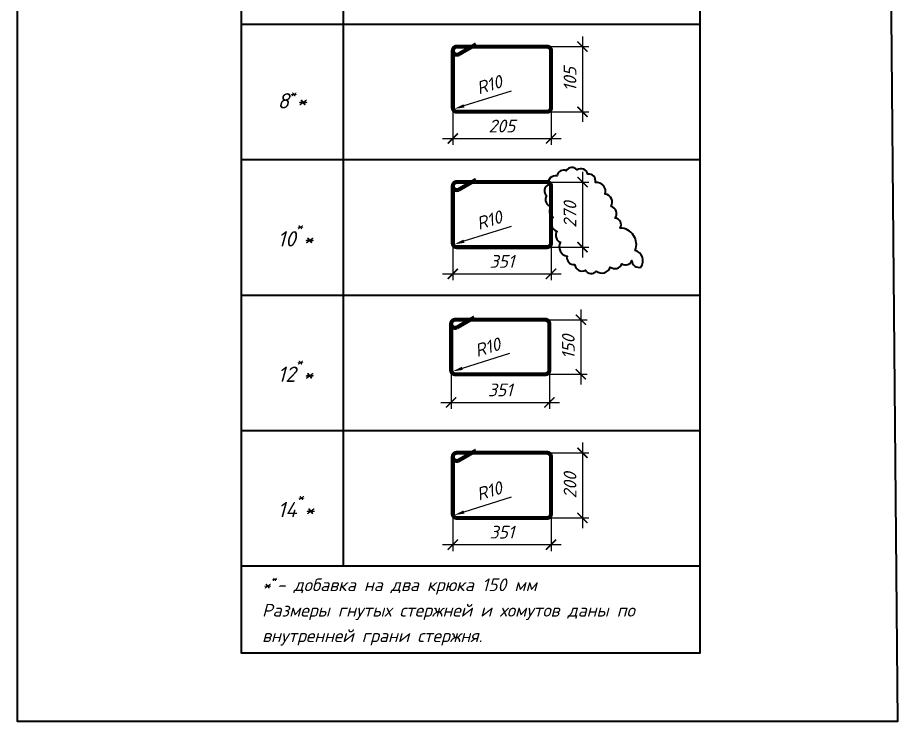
# Model space of a CAD drawing. Header units: millimetres. Extents: x -1807136 to 121189, y 23614 to 410608.
# Drawn here: x -23561 to -6285, y 38630 to 52452 of the extents above; entities that cross this region are included whole.
import ezdxf

# ---------------------------------------------------------------- set-up
doc = ezdxf.new("R2010")
doc.units = ezdxf.units.MM
doc.header["$PDMODE"] = 3
doc.layers.get('0').update_dxf_attribs({"lineweight": 5})
doc.layers.get('Defpoints').update_dxf_attribs({"lineweight": 0})
for name, color, linetype, lineweight in [('#Dimensions', 7, 'Continuous', 9), ('#Арматура', 152, 'Continuous', 30), ('k_ Рамка', 252, 'Continuous', 40)]:
    doc.layers.add(name, color=color, linetype=linetype, lineweight=lineweight)
doc.layers.add('NoPrint', color=18, linetype='Continuous', plot=False)
doc.styles.add('STEP PR', font='isocpeui.ttf')
doc.dimstyles.new('SPDS', dxfattribs={"dimscale": 10, "dimtxt": 2.5, "dimasz": 2, "dimexe": 1.25, "dimexo": 0.625, "dimtad": 1, "dimdec": 0, "dimrnd": 0.001, "dimtxsty": 'STEP PR', "dimblk": 'ARCHTICK', "dimcen": 2.5, "dimdle": 2, "dimclrd": 256, "dimclre": 256, "dimclrt": 7, "dimadec": 0, "dimazin": 2, "dimtfac": 0.75, "dimtdec": 0, "dimtmove": 1, "dimatfit": 3, "dimfxl": 1, "dimtolj": 1, "dimarcsym": 1})

# ---------------------------------------------------------------- blocks, each defined once
blk = doc.blocks.new('_ArchTick')
at = {"color": 0, "linetype": 'ByBlock', "const_width": 0.15}
blk.add_lwpolyline([(-0.5, -0.5), (0.5, 0.5)], dxfattribs=at)
blk = doc.blocks.new('*D598')
at = {"layer": '#Dimensions', "lineweight": -2, "transparency": 16777216}
for p, q in [((-15015, 48120), (-15015, 47294)), ((-13086, 48120), (-13086, 47294)), ((-15215, 47419), (-12886, 47419))]:
    blk.add_line(p, q, dxfattribs=at)
at = {"layer": 'Defpoints', "color": 0, "lineweight": 40, "transparency": 16777216}
for p in [(-15015, 48183), (-13086, 48183), (-13086, 47419)]:
    blk.add_point(p, dxfattribs=at)
at = {"layer": '#Dimensions', "lineweight": -2, "transparency": 16777216, "xscale": 200, "yscale": 200, "zscale": 200, "rotation": 180}
blk.add_blockref('_ArchTick', (-15015, 47419), dxfattribs=at)
at = {"layer": '#Dimensions', "lineweight": -2, "transparency": 16777216, "xscale": 200, "yscale": 200, "zscale": 200}
blk.add_blockref('_ArchTick', (-13086, 47419), dxfattribs=at)
at = {"layer": '#Dimensions', "transparency": 16777216, "insert": (-14050, 47664), "char_height": 250, "attachment_point": 5, "style": 'STEP PR'}
blk.add_mtext('\\A1;351', dxfattribs=at)
blk = doc.blocks.new('*D599')
at = {"layer": '#Dimensions', "lineweight": -2, "transparency": 16777216}
for p, q in [((-12468, 49423), (-12468, 47743)), ((-13327, 49223), (-12343, 49223)), ((-13327, 47943), (-12343, 47943))]:
    blk.add_line(p, q, dxfattribs=at)
at = {"layer": 'Defpoints', "color": 0, "lineweight": 40, "transparency": 16777216}
for p in [(-13389, 49223), (-13389, 47943), (-12468, 47943)]:
    blk.add_point(p, dxfattribs=at)
at = {"layer": '#Dimensions', "lineweight": -2, "transparency": 16777216, "xscale": 200, "yscale": 200, "zscale": 200}
for p, rotation in [((-12468, 49223), 90), ((-12468, 47943), 270)]:
    blk.add_blockref('_ArchTick', p, dxfattribs=dict(at, rotation=rotation))
at = {"layer": '#Dimensions', "transparency": 16777216, "insert": (-12714, 48583), "char_height": 250, "attachment_point": 5, "rotation": 90, "style": 'STEP PR'}
blk.add_mtext('\\A1;270', dxfattribs=at)
blk = doc.blocks.new('*D569')
at = {"layer": '#Dimensions', "lineweight": -2, "transparency": 16777216}
blk.add_line((-13871, 48351), (-14797, 48059), dxfattribs=at)
at = {"layer": '#Dimensions', "lineweight": 40, "transparency": 16777216}
blk.add_solid([(-14807, 48091), (-14787, 48028), (-14987, 47999)], dxfattribs=at)
at = {"layer": 'Defpoints', "color": 0, "lineweight": 40, "transparency": 16777216}
for p in [(-14987, 47999), (-14911, 48023)]:
    blk.add_point(p, dxfattribs=at)
at = {"layer": '#Dimensions', "transparency": 16777216, "insert": (-14300, 48473), "char_height": 250, "attachment_point": 5, "rotation": 17.5041, "style": 'STEP PR'}
blk.add_mtext('\\A1;R10', dxfattribs=at)
blk = doc.blocks.new('*D600')
at = {"layer": '#Dimensions', "lineweight": -2, "transparency": 16777216}
for p, q in [((-15015, 42802), (-15015, 41976)), ((-13086, 42802), (-13086, 41976)), ((-15215, 42101), (-12886, 42101))]:
    blk.add_line(p, q, dxfattribs=at)
at = {"layer": 'Defpoints', "color": 0, "lineweight": 40, "transparency": 16777216}
for p in [(-15015, 42865), (-13086, 42865), (-13086, 42101)]:
    blk.add_point(p, dxfattribs=at)
at = {"layer": '#Dimensions', "lineweight": -2, "transparency": 16777216, "xscale": 200, "yscale": 200, "zscale": 200, "rotation": 180}
blk.add_blockref('_ArchTick', (-15015, 42101), dxfattribs=at)
at = {"layer": '#Dimensions', "lineweight": -2, "transparency": 16777216, "xscale": 200, "yscale": 200, "zscale": 200}
blk.add_blockref('_ArchTick', (-13086, 42101), dxfattribs=at)
at = {"layer": '#Dimensions', "transparency": 16777216, "insert": (-14050, 42346), "char_height": 250, "attachment_point": 5, "style": 'STEP PR'}
blk.add_mtext('\\A1;351', dxfattribs=at)
blk = doc.blocks.new('*D601')
at = {"layer": '#Dimensions', "lineweight": -2, "transparency": 16777216}
for p, q in [((-12468, 44105), (-12468, 42425)), ((-13327, 43905), (-12343, 43905)), ((-13327, 42625), (-12343, 42625))]:
    blk.add_line(p, q, dxfattribs=at)
at = {"layer": 'Defpoints', "color": 0, "lineweight": 40, "transparency": 16777216}
for p in [(-13389, 43905), (-13389, 42625), (-12468, 42625)]:
    blk.add_point(p, dxfattribs=at)
at = {"layer": '#Dimensions', "lineweight": -2, "transparency": 16777216, "xscale": 200, "yscale": 200, "zscale": 200}
for p, rotation in [((-12468, 43905), 90), ((-12468, 42625), 270)]:
    blk.add_blockref('_ArchTick', p, dxfattribs=dict(at, rotation=rotation))
at = {"layer": '#Dimensions', "transparency": 16777216, "insert": (-12713, 43265), "char_height": 250, "attachment_point": 5, "rotation": 90, "style": 'STEP PR'}
blk.add_mtext('\\A1;200', dxfattribs=at)
blk = doc.blocks.new('*D570')
at = {"layer": '#Dimensions', "lineweight": -2, "transparency": 16777216}
blk.add_line((-13871, 43033), (-14797, 42741), dxfattribs=at)
at = {"layer": '#Dimensions', "lineweight": 40, "transparency": 16777216}
blk.add_solid([(-14807, 42773), (-14787, 42710), (-14987, 42681)], dxfattribs=at)
at = {"layer": 'Defpoints', "color": 0, "lineweight": 40, "transparency": 16777216}
for p in [(-14987, 42681), (-14911, 42705)]:
    blk.add_point(p, dxfattribs=at)
at = {"layer": '#Dimensions', "transparency": 16777216, "insert": (-14300, 43155), "char_height": 250, "attachment_point": 5, "rotation": 17.5041, "style": 'STEP PR'}
blk.add_mtext('\\A1;R10', dxfattribs=at)
blk = doc.blocks.new('*D602')
at = {"layer": '#Dimensions', "lineweight": -2, "transparency": 16777216}
for p, q in [((-15048, 45595), (-15048, 44769)), ((-13119, 45595), (-13119, 44769)), ((-15248, 44894), (-12919, 44894))]:
    blk.add_line(p, q, dxfattribs=at)
at = {"layer": 'Defpoints', "color": 0, "lineweight": 40, "transparency": 16777216}
for p in [(-15048, 45657), (-13119, 45657), (-13119, 44894)]:
    blk.add_point(p, dxfattribs=at)
at = {"layer": '#Dimensions', "lineweight": -2, "transparency": 16777216, "xscale": 200, "yscale": 200, "zscale": 200, "rotation": 180}
blk.add_blockref('_ArchTick', (-15048, 44894), dxfattribs=at)
at = {"layer": '#Dimensions', "lineweight": -2, "transparency": 16777216, "xscale": 200, "yscale": 200, "zscale": 200}
blk.add_blockref('_ArchTick', (-13119, 44894), dxfattribs=at)
at = {"layer": '#Dimensions', "transparency": 16777216, "insert": (-14084, 45139), "char_height": 250, "attachment_point": 5, "style": 'STEP PR'}
blk.add_mtext('\\A1;351', dxfattribs=at)
blk = doc.blocks.new('*D603')
at = {"layer": '#Dimensions', "lineweight": -2, "transparency": 16777216}
for p, q in [((-12501, 46718), (-12501, 45247)), ((-13360, 46518), (-12376, 46518)), ((-13360, 45447), (-12376, 45447))]:
    blk.add_line(p, q, dxfattribs=at)
at = {"layer": 'Defpoints', "color": 0, "lineweight": 40, "transparency": 16777216}
for p in [(-13422, 46518), (-13422, 45447), (-12501, 45447)]:
    blk.add_point(p, dxfattribs=at)
at = {"layer": '#Dimensions', "lineweight": -2, "transparency": 16777216, "xscale": 200, "yscale": 200, "zscale": 200}
for p, rotation in [((-12501, 46518), 90), ((-12501, 45447), 270)]:
    blk.add_blockref('_ArchTick', p, dxfattribs=dict(at, rotation=rotation))
at = {"layer": '#Dimensions', "transparency": 16777216, "insert": (-12746, 45983), "char_height": 250, "attachment_point": 5, "rotation": 90, "style": 'STEP PR'}
blk.add_mtext('\\A1;150\\P', dxfattribs=at)
blk = doc.blocks.new('*D571')
at = {"layer": '#Dimensions', "lineweight": -2, "transparency": 16777216}
blk.add_line((-13904, 45856), (-14830, 45563), dxfattribs=at)
at = {"layer": '#Dimensions', "lineweight": 40, "transparency": 16777216}
blk.add_solid([(-14840, 45595), (-14820, 45532), (-15021, 45503)], dxfattribs=at)
at = {"layer": 'Defpoints', "color": 0, "lineweight": 40, "transparency": 16777216}
for p in [(-15021, 45503), (-14944, 45527)]:
    blk.add_point(p, dxfattribs=at)
at = {"layer": '#Dimensions', "transparency": 16777216, "insert": (-14333, 45977), "char_height": 250, "attachment_point": 5, "rotation": 17.5041, "style": 'STEP PR'}
blk.add_mtext('\\A1;R10', dxfattribs=at)
blk = doc.blocks.new('*D635')
at = {"layer": '#Dimensions', "lineweight": -2, "transparency": 16777216}
for p, q in [((-15015, 50779), (-15015, 49953)), ((-13086, 50779), (-13086, 49953)), ((-15215, 50078), (-12886, 50078))]:
    blk.add_line(p, q, dxfattribs=at)
at = {"layer": 'Defpoints', "color": 0, "lineweight": 40, "transparency": 16777216}
for p in [(-15015, 50842), (-13086, 50842), (-13086, 50078)]:
    blk.add_point(p, dxfattribs=at)
at = {"layer": '#Dimensions', "lineweight": -2, "transparency": 16777216, "xscale": 200, "yscale": 200, "zscale": 200, "rotation": 180}
blk.add_blockref('_ArchTick', (-15015, 50078), dxfattribs=at)
at = {"layer": '#Dimensions', "lineweight": -2, "transparency": 16777216, "xscale": 200, "yscale": 200, "zscale": 200}
blk.add_blockref('_ArchTick', (-13086, 50078), dxfattribs=at)
at = {"layer": '#Dimensions', "transparency": 16777216, "insert": (-14050, 50323), "char_height": 250, "attachment_point": 5, "style": 'STEP PR'}
blk.add_mtext('\\A1;205', dxfattribs=at)
blk = doc.blocks.new('*D636')
at = {"layer": '#Dimensions', "lineweight": -2, "transparency": 16777216}
for p, q in [((-12468, 52082), (-12468, 50402)), ((-13327, 51882), (-12343, 51882)), ((-13327, 50602), (-12343, 50602))]:
    blk.add_line(p, q, dxfattribs=at)
at = {"layer": 'Defpoints', "color": 0, "lineweight": 40, "transparency": 16777216}
for p in [(-13389, 51882), (-13389, 50602), (-12468, 50602)]:
    blk.add_point(p, dxfattribs=at)
at = {"layer": '#Dimensions', "lineweight": -2, "transparency": 16777216, "xscale": 200, "yscale": 200, "zscale": 200}
for p, rotation in [((-12468, 51882), 90), ((-12468, 50602), 270)]:
    blk.add_blockref('_ArchTick', p, dxfattribs=dict(at, rotation=rotation))
at = {"layer": '#Dimensions', "transparency": 16777216, "insert": (-12713, 51242), "char_height": 250, "attachment_point": 5, "rotation": 90, "style": 'STEP PR'}
blk.add_mtext('\\A1;105', dxfattribs=at)
blk = doc.blocks.new('*D634')
at = {"layer": '#Dimensions', "lineweight": -2, "transparency": 16777216}
blk.add_line((-13871, 51010), (-14797, 50718), dxfattribs=at)
at = {"layer": '#Dimensions', "lineweight": 40, "transparency": 16777216}
blk.add_solid([(-14807, 50750), (-14787, 50687), (-14987, 50658)], dxfattribs=at)
at = {"layer": 'Defpoints', "color": 0, "lineweight": 40, "transparency": 16777216}
for p in [(-14987, 50658), (-14911, 50682)]:
    blk.add_point(p, dxfattribs=at)
at = {"layer": '#Dimensions', "transparency": 16777216, "insert": (-14300, 51132), "char_height": 250, "attachment_point": 5, "rotation": 17.5041, "style": 'STEP PR'}
blk.add_mtext('\\A1;R10', dxfattribs=at)

msp = doc.modelspace()

# ---------------------------------------------------------------- linework, layer by layer
at = {"layer": '#Арматура', "const_width": 80}
for points in [[(-15014.6, 51802.3), (-15014.6, 50682.3, 0.4142136), (-14934.6, 50602.3), (-13166.4, 50602.3, 0.4142136), (-13086.4, 50682.3), (-13086.4, 51802.3, 0.4142136), (-13166.4, 51882.3), (-14934.6, 51882.3, 0.4142136), (-15014.6, 51802.3, 0.4142136), (-14934.6, 51722.3, 0.0984914), (-14904, 51728.4), (-14557.6, 51928.4)], [(-15014.6, 49143.3), (-15014.6, 48023.3, 0.4142136), (-14934.6, 47943.3), (-13166.4, 47943.3, 0.4142136), (-13086.4, 48023.3), (-13086.4, 49143.3, 0.4142136), (-13166.4, 49223.3), (-14934.6, 49223.3, 0.4142136), (-15014.6, 49143.3, 0.4142136), (-14934.6, 49063.3, 0.0984914), (-14904, 49069.4), (-14557.6, 49269.4)], [(-15047.6, 46438.4), (-15047.6, 45527.4, 0.4142136), (-14967.6, 45447.4), (-13199.4, 45447.4, 0.4142136), (-13119.4, 45527.4), (-13119.4, 46438.4, 0.4142136), (-13199.4, 46518.4), (-14967.6, 46518.4, 0.4142136), (-15047.6, 46438.4, 0.4142136), (-14967.6, 46358.4, 0.0984914), (-14937, 46364.5), (-14590.6, 46564.5)], [(-15014.6, 43825.2), (-15014.6, 42705.2, 0.4142136), (-14934.6, 42625.2), (-13166.4, 42625.2, 0.4142136), (-13086.4, 42705.2), (-13086.4, 43825.2, 0.4142136), (-13166.4, 43905.2), (-14934.6, 43905.2, 0.4142136), (-15014.6, 43825.2, 0.4142136), (-14934.6, 43745.2, 0.0984914), (-14904, 43751.3), (-14557.6, 43951.3)]]:
    msp.add_lwpolyline(points, format="xyb", dxfattribs=at)
at = {"color": 3, "lineweight": 40}
msp.add_lwpolyline([(-23560.9, 73626.2), (-6596, 73626.2), (-6284.5, 38629.6), (-23560.9, 38629.6)], close=True, dxfattribs=at)
at = {"layer": 'k_ Рамка'}
msp.add_lwpolyline([(-19166, 70077.6), (-10166, 70077.6), (-10166, 39972.7), (-19166, 39972.7)], close=True, dxfattribs=at)
for points in [[(-17166, 70077.6), (-17166, 41684.9)], [(-19166, 52321), (-10166, 52321)], [(-19166, 49662), (-10166, 49662)], [(-19166, 47003), (-10166, 47003)], [(-19166, 44343.9), (-10166, 44343.9)], [(-19166, 41684.9), (-10166, 41684.9)], [(-19166, 41684.9), (-10166, 41684.9)], [(-19166, 41684.9), (-10166, 41684.9)], [(-19166, 41684.9), (-10166, 41684.9)]]:
    msp.add_lwpolyline(points, dxfattribs=at)
at = {"layer": 'NoPrint', "color": 3, "lineweight": 40}
msp.add_lwpolyline([(-11318.9, 47553.6, 0.5205671), (-11433, 47879.4, 0.5205671), (-11433, 47879.4, 0.5205671), (-11726.4, 48319.3, 0.5205671), (-11726.4, 48319.3, 0.5205671), (-11824.2, 48514.7, 0.5205671), (-11824.2, 48514.7, 0.5205671), (-11905.7, 48742.8, 0.5205671), (-11905.7, 48742.8, 0.5205671), (-12019.9, 48987.2, 0.5205671), (-12019.9, 48987.2, 0.5205671), (-12215.5, 49215.2, 0.5205671), (-12215.5, 49215.2, 0.5205671), (-12362.2, 49378.1, 0.5205671), (-12362.2, 49378.1, 0.5205671), (-12574.1, 49459.6, 0.5205671), (-12574.1, 49459.6, 0.5205671), (-12786, 49443.3, 0.5205671), (-12786, 49443.3, 0.5205671), (-12965.3, 49345.5, 0.5205671), (-12965.3, 49345.5, 0.5205671), (-13144.6, 49166.3, 0.5205671), (-13144.6, 49166.3, 0.5205671), (-13177.2, 48954.6, 0.5205671), (-13177.2, 48954.6, 0.5205671), (-13079.4, 48742.8, 0.5205671), (-13079.4, 48742.8, 0.5205671), (-13046.8, 48531, 0.5205671), (-13046.8, 48531, 0.5205671), (-12965.3, 48254.1, 0.5205671), (-12965.3, 48254.1, 0.5205671), (-12900.1, 48042.3, 0.5205671), (-12900.1, 48042.3, 0.5205671), (-12769.7, 47765.4, 0.5205671), (-12769.7, 47765.4, 0.5205671), (-12623, 47602.5, 0.5205671), (-12623, 47602.5, 0.5205671), (-12411.1, 47488.5, 0.5205671), (-12411.1, 47488.5, 0.5205671), (-12199.2, 47472.2, 0.5205671), (-12199.2, 47472.2, 0.5205671), (-11922, 47553.6, 0.5205671), (-11922, 47553.6, 0.5205671), (-11693.8, 47618.8, 0.5205671), (-11693.8, 47618.8, 0.5205671), (-11498.2, 47684, 0.5205671), (-11498.2, 47684, 0.5205671)], format="xyb", close=True, dxfattribs=at)

# ---------------------------------------------------------------- texts
at = {"layer": 'k_ Рамка', "color": 3, "char_height": 300, "width": 807.27, "attachment_point": 4, "line_spacing_factor": 1.2, "style": 'STEP PR'}
for s, insert in [('\\A1;8{\\H0.7x;\\S*^ ;}*', (-18456.1, 50868.4)), ('10{\\A1;\\H0.7x;\\S*^ ;}*', (-18456.1, 48209.3)), ('12{\\A1;\\H0.7x;\\S*^ ;}*', (-18456.1, 45550.3)), ('14{\\A1;\\H0.7x;\\S*^ ;}*', (-18456.1, 42891.3))]:
    msp.add_mtext(s, dxfattribs=dict(at, insert=insert))
at = {"layer": 'k_ Рамка', "insert": (-18760.5, 40821), "char_height": 250, "width": 7797.309, "attachment_point": 4, "line_spacing_factor": 1.2, "style": 'STEP PR'}
msp.add_mtext('\\A1;*{\\H0.7x;\\S*^ ;}- добавка на два крюка 150 мм\\PРазмеры гнутых стержней и хомутов даны по внутренней грани стержня. ', dxfattribs=at)

# ---------------------------------------------------------------- dimensions: what is measured, and where the dimension line sits
at = {"layer": '#Dimensions'}
for base, p1, p2, text, picture, middle in [((-12467.7, 50602.3), (-13389.2, 51882.3), (-13389.2, 50602.3), '105', '*D636', (-12712.7, 51242.3)), ((-12467.7, 47943.3), (-13389.2, 49223.3), (-13389.2, 47943.3), '270', '*D599', (-12714.3, 48583.3)), ((-12500.7, 45447.4), (-13422.3, 46518.4), (-13422.3, 45447.4), '150\\P', '*D603', (-12745.7, 45982.9)), ((-12467.7, 42625.2), (-13389.2, 43905.2), (-13389.2, 42625.2), '200', '*D601', (-12712.7, 43265.2))]:
    dim = msp.add_linear_dim(base=base, p1=p1, p2=p2, angle=90, text=text, dimstyle='SPDS', override={"dimscale": 100, "dimgap": 1.2, "dimrnd": 5, "dimblk1": 'ArchTick', "dimblk2": 'ArchTick', "dimsah": 1, "dimclrt": 256}, dxfattribs=at)
    dim.commit()
    dim.dimension.update_dxf_attribs({"geometry": picture, "text_midpoint": middle})
for center, mpoint, picture, middle in [((-14911.2, 50682.3), (-14987.5, 50658.3), '*D634', (-14225.9, 50898.4)), ((-14911.2, 48023.3), (-14987.5, 47999.2), '*D569', (-14225.9, 48239.4)), ((-14944.2, 45527.4), (-15020.5, 45503.3), '*D571', (-14259, 45743.5)), ((-14911.2, 42705.2), (-14987.5, 42681.2), '*D570', (-14225.9, 42921.3))]:
    dim = msp.add_radius_dim(center=center, mpoint=mpoint, text='R10', dimstyle='SPDS', override={"dimscale": 100, "dimgap": 1.2, "dimrnd": 5, "dimblk1": 'ArchTick', "dimsah": 1, "dimclrt": 256}, dxfattribs=at)
    dim.commit()
    dim.dimension.update_dxf_attribs({"geometry": picture, "text_midpoint": middle, "dimtype": 164})
for base, p1, p2, text, picture, middle in [((-13086.4, 50078.4), (-15014.6, 50841.8), (-13086.4, 50841.8), '205', '*D635', (-14050.5, 50323.4)), ((-13086.4, 47419.4), (-15014.6, 48182.8), (-13086.4, 48182.8), '351', '*D598', (-14050.5, 47664.4)), ((-13119.4, 44893.7), (-15047.6, 45657.1), (-13119.4, 45657.1), '351', '*D602', (-14083.5, 45138.7)), ((-13086.4, 42101.3), (-15014.6, 42864.7), (-13086.4, 42864.7), '351', '*D600', (-14050.5, 42346.3))]:
    dim = msp.add_linear_dim(base=base, p1=p1, p2=p2, text=text, dimstyle='SPDS', override={"dimscale": 100, "dimgap": 1.2, "dimrnd": 5, "dimblk1": 'ArchTick', "dimblk2": 'ArchTick', "dimsah": 1, "dimclrt": 256}, dxfattribs=at)
    dim.commit()
    dim.dimension.update_dxf_attribs({"geometry": picture, "text_midpoint": middle})

doc.saveas('drawing.dxf')
